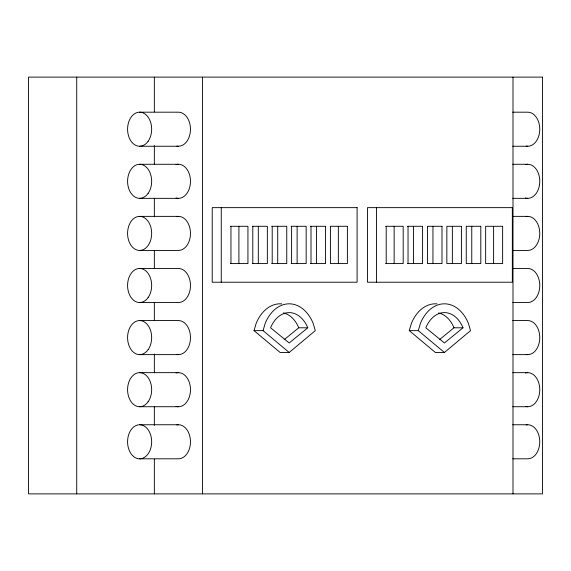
<?xml version="1.0" encoding="UTF-8"?>
<svg xmlns="http://www.w3.org/2000/svg" width="571" height="571" viewBox="0 0 571 571"><rect width="100%" height="100%" fill="white"/><g stroke="black" fill="none" stroke-linecap="round" stroke-linejoin="round"><path stroke-width="0.86" d="M289.183 352.485L263.067 330.638L265.187 323.393A39.178 27.708 90 0 1 313.172 323.393L315.292 330.638L289.183 352.485L280.14 352.485L254.031 330.638L256.151 323.393A39.178 27.708 -90 0 1 281.746 303.872M444.424 352.485L418.307 330.638L420.427 323.393A39.178 27.708 -90 0 1 468.413 323.393L470.533 330.638L444.424 352.485L435.38 352.485L409.271 330.638L411.391 323.393A39.178 27.708 -90 0 1 436.986 303.872M284.272 339.609L298.747 327.797L307.783 327.797L289.183 342.985L270.575 327.797A30.384 21.484 -90 0 1 307.783 327.797M439.52 339.609L453.988 327.797L463.024 327.797L444.424 342.985L425.816 327.797A30.384 21.484 -90 0 1 463.024 327.797M139.624 112.187L178.43 112.187A17.03 12.041 -90 0 1 190.45 130.331A17.03 12.041 -90 0 1 176.86 146.105M512.729 112.187L527.725 112.187A17.03 12.041 -90 0 1 539.745 130.331A17.03 12.041 -90 0 1 526.155 146.105M139.624 146.247L178.43 146.247M512.729 146.247L527.725 146.247M139.624 164.277L178.43 164.277M512.729 164.277L527.725 164.277M139.624 198.344L178.43 198.344M512.729 198.344L527.725 198.344M139.624 216.373A17.03 12.041 -90 0 1 150.052 241.918A17.03 12.041 -90 0 1 129.189 241.918A17.03 12.041 -90 0 1 139.624 216.373L178.43 216.373M512.729 216.373L527.725 216.373M230.413 226.287L247.942 226.287L247.942 263.581L230.413 263.581M252.318 226.287L267.349 226.287L267.349 263.581L252.318 263.581M271.725 226.287L286.756 226.287L286.756 263.581L271.725 263.581M291.124 226.287L306.156 226.287L306.156 263.581L291.124 263.581M310.531 226.287L325.563 226.287L325.563 263.581L310.531 263.581M385.653 226.287L403.183 226.287L403.183 263.581L385.653 263.581M407.558 226.287L422.59 226.287L422.59 263.581L407.558 263.581M139.624 250.441L178.43 250.441A17.03 12.041 -90 0 0 190.45 232.29A17.03 12.041 -90 0 0 176.86 216.516M512.729 250.441L527.725 250.441A17.03 12.041 -90 0 0 539.745 232.29A17.03 12.041 -90 0 0 526.155 216.516M139.624 268.47L178.43 268.47A17.03 12.041 -90 0 1 190.478 285.5A17.03 12.041 -90 0 1 178.43 302.53L139.624 302.53M512.729 268.47L527.725 268.47A17.03 12.041 -90 0 1 539.773 285.5A17.03 12.041 -90 0 1 527.725 302.53L512.729 302.53M139.624 320.559L178.43 320.559A17.03 12.041 -90 0 1 190.45 338.71A17.03 12.041 -90 0 1 176.86 354.484M512.729 320.559L527.725 320.559A17.03 12.041 -90 0 1 539.745 338.71A17.03 12.041 -90 0 1 526.155 354.484M254.031 330.638L263.067 330.638M409.271 330.638L418.307 330.638M139.624 354.627L178.43 354.627M512.729 354.627L527.725 354.627M139.624 372.656L178.43 372.656M512.729 372.656L527.725 372.656M139.624 406.723L178.43 406.723M512.729 406.723L527.725 406.723M139.624 424.753A17.03 12.041 -90 0 1 150.052 450.298A17.03 12.041 -90 0 1 129.189 450.298A17.03 12.041 -90 0 1 139.624 424.753L178.43 424.753M512.729 424.753L527.725 424.753M139.624 458.813L178.43 458.813A17.03 12.041 -90 0 0 190.45 440.669A17.03 12.041 -90 0 0 176.86 424.895M512.729 458.813L527.725 458.813A17.03 12.041 -90 0 0 539.745 440.669A17.03 12.041 -90 0 0 526.155 424.895M513.001 77.121L513.001 493.879M493.601 226.287L493.601 263.581M471.767 226.287L471.767 263.581M452.36 226.287L452.36 263.581M432.954 226.287L432.954 263.581M413.554 226.287L413.554 263.581M408.037 226.287L408.037 263.581M394.147 226.287L394.147 263.581M386.203 226.287L386.203 263.581M376.503 207.644L376.503 282.224M338.353 226.287L338.353 263.581M316.527 226.287L316.527 263.581M311.009 226.287L311.009 263.581M297.12 226.287L297.12 263.581M291.603 226.287L291.603 263.581M277.713 226.287L277.713 263.581M272.203 226.287L272.203 263.581M258.306 226.287L258.306 263.581M252.796 226.287L252.796 263.581M238.906 226.287L238.906 263.581M230.962 226.287L230.962 263.581M221.262 207.644L221.262 282.224M202.519 77.121L202.519 493.879M154.348 77.121L154.348 111.852M154.348 145.691L154.348 164.391M154.348 198.23L154.348 216.93M154.348 250.769L154.348 268.577M154.348 302.423L154.348 320.231M154.348 354.07L154.348 372.77M154.348 406.609L154.348 425.309M154.348 459.148L154.348 493.879M76.721 77.121L76.721 493.879M176.082 164.605A17.03 12.041 90 0 1 190.478 181.314A17.03 12.041 90 0 1 176.082 198.016M176.082 372.984A17.03 12.041 -90 0 1 190.478 389.686A17.03 12.041 -90 0 1 176.082 406.395M438.585 312.944A30.384 21.484 -90 0 1 453.988 327.797M283.344 312.944A30.384 21.484 -90 0 1 298.747 327.797M525.377 164.605A17.03 12.041 -90 0 1 539.773 181.314A17.03 12.041 -90 0 1 525.377 198.016M525.377 372.984A17.03 12.041 -90 0 1 539.773 389.686A17.03 12.041 -90 0 1 525.377 406.395M542.45 77.121L28.55 77.121L28.55 493.879L542.45 493.879L542.45 77.121M357.096 207.644L212.219 207.644L212.219 282.224L357.096 282.224L357.096 207.644M512.337 207.644L367.467 207.644L367.467 282.224L512.337 282.224L512.337 207.644M347.396 226.287L330.416 226.287L330.416 263.581L347.396 263.581L347.396 226.287M441.997 226.287L427.443 226.287L427.443 263.581L441.997 263.581L441.997 226.287M461.404 226.287L446.85 226.287L446.85 263.581L461.404 263.581L461.404 226.287M480.803 226.287L466.25 226.287L466.25 263.581L480.803 263.581L480.803 226.287M502.637 226.287L485.657 226.287L485.657 263.581L502.637 263.581L502.637 226.287M148.139 141.258A17.03 12.041 -90 0 0 142.736 112.765A17.03 12.041 -90 0 0 127.99 133.628A17.03 12.041 -90 0 0 148.139 141.258M148.139 193.355A17.03 12.041 -90 0 0 142.736 164.862A17.03 12.041 -90 0 0 127.99 185.718A17.03 12.041 -90 0 0 148.139 193.355M148.139 297.541A17.03 12.041 -90 0 0 142.736 269.048A17.03 12.041 -90 0 0 127.99 289.911A17.03 12.041 -90 0 0 148.139 297.541M148.139 349.638A17.03 12.041 -90 0 0 142.736 321.145A17.03 12.041 -90 0 0 127.99 342A17.03 12.041 -90 0 0 148.139 349.638M148.139 401.734A17.03 12.041 -90 0 0 142.736 373.234A17.03 12.041 -90 0 0 127.99 394.097A17.03 12.041 -90 0 0 148.139 401.734"/></g></svg>
